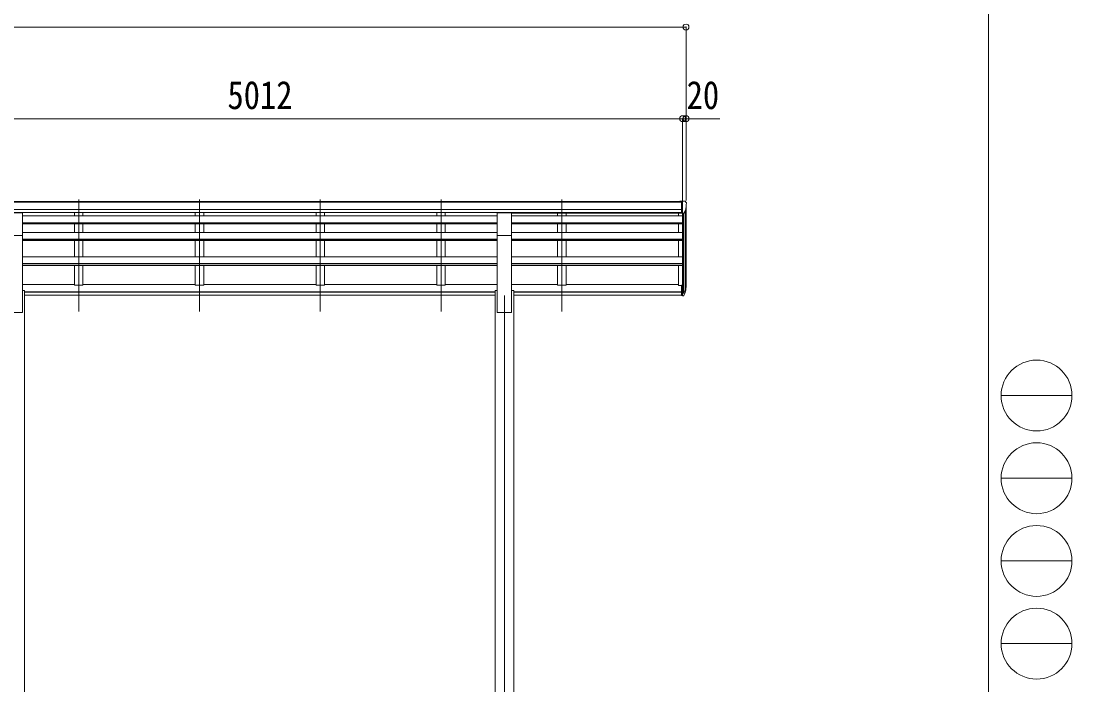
# Model space of a CAD drawing. Units: millimetres at full size. Extents: x -9783 to 9892, y -6828 to 6752.
# Drawn here: x 3662 to 9892, y -2978 to 956 of the extents above; entities that cross this region are included whole.
import ezdxf
from ezdxf.enums import TextEntityAlignment as Align

# ---------------------------------------------------------------- set-up
doc = ezdxf.new("R2010")
doc.units = ezdxf.units.MM
doc.header["$LTSCALE"] = 35
doc.header["$PDMODE"] = 32
doc.header["$PDSIZE"] = 35
for name, color, linetype, lineweight in [('0-1_本体', 4, 'Continuous', 9), ('0-2_部品', 7, 'Continuous', 9), ('0-8_PARTS2', 2, 'Continuous', 9), ('0-A_寸法', 6, 'Continuous', 9), ('F-0_240', 7, 'Continuous', 9)]:
    doc.layers.add(name, color=color, linetype=linetype, lineweight=lineweight)
doc.styles.add('ＭＳ ゴシック', font='')
doc.styles.get('ＭＳ ゴシック').set_extended_font_data('MS Gothic')

msp = doc.modelspace()

# ---------------------------------------------------------------- linework, layer by layer
at = {"layer": '0-1_本体'}
for p, q in [((7577.12, -112.5), (2588.12, -112.5)), ((7577.12, -117.86), (2588.12, -117.86)), ((7577.12, -161.37), (2578.12, -161.38)), ((7577.12, -179.05), (2578.12, -179.05)), ((3978.62, -181.5), (3978.62, -197.28)), ((4028.62, -181.5), (4028.62, -197.28)), ((4694.62, -181.5), (4694.62, -197.28)), ((4744.62, -181.5), (4744.62, -197.28)), ((5410.62, -181.5), (5410.62, -197.28)), ((5460.62, -181.5), (5460.62, -197.28)), ((6126.62, -181.5), (6126.62, -197.28)), ((6176.62, -181.5), (6176.62, -197.28)), ((6570.12, -181.42), (7577.12, -181.42)), ((6842.62, -181.5), (6842.62, -197.28)), ((6892.62, -181.5), (6892.62, -197.28)), ((7558.62, -197.28), (7558.62, -181.42)), ((7583.62, -182.88), (7583.62, -609.48)), ((7589.62, -183.41), (7589.62, -653.92)), ((7599.34, -168.05), (7599.34, -635.92)), ((7603.62, -611.65), (7603.62, -149.25)), ((3670.12, -197.28), (6485.12, -197.28)), ((6485.12, -238.98), (3670.12, -238.98)), ((6485.12, -240.67), (3670.12, -240.67)), ((6485.12, -245.07), (3670.12, -245.07)), ((3978.62, -245.07), (3978.62, -296.05)), ((4028.62, -245.07), (4028.62, -296.05)), ((4694.62, -245.07), (4694.62, -296.05)), ((4744.62, -245.07), (4744.62, -296.05)), ((5410.62, -245.07), (5410.62, -296.05)), ((5460.62, -245.07), (5460.62, -296.05)), ((6126.62, -245.07), (6126.62, -296.05)), ((6176.62, -245.07), (6176.62, -296.05)), ((6570.12, -197.28), (7583.62, -197.28)), ((7583.62, -238.98), (6570.12, -238.98)), ((7583.62, -240.67), (6570.12, -240.67)), ((7583.62, -245.07), (6570.12, -245.07)), ((6842.62, -245.07), (6842.62, -296.05)), ((6892.62, -245.07), (6892.62, -296.05)), ((7558.62, -296.06), (7558.62, -245.07)), ((7558.62, -251.25), (7558.62, -245.49)), ((6485.12, -296.06), (3670.12, -296.06)), ((7583.62, -296.06), (6570.12, -296.06)), ((3670.12, -770.92), (3670.12, -315.29)), ((6485.12, -336.71), (3670.12, -336.71)), ((6485.12, -338.4), (3670.12, -338.4)), ((6485.12, -345.12), (3670.12, -345.12)), ((3978.62, -345.11), (3978.62, -441.79)), ((4028.62, -345.11), (4028.62, -441.79)), ((4694.62, -345.11), (4694.62, -441.79)), ((4744.62, -345.11), (4744.62, -441.79)), ((5410.62, -345.11), (5410.62, -441.79)), ((5460.62, -345.11), (5460.62, -441.79)), ((6126.62, -345.11), (6126.62, -441.79)), ((6176.62, -345.11), (6176.62, -441.79)), ((6485.12, -770.92), (6485.12, -315.29)), ((6570.12, -770.92), (6570.12, -315.29)), ((7583.62, -336.71), (6570.12, -336.71)), ((7583.62, -338.4), (6570.12, -338.4)), ((7583.46, -345.12), (6570.12, -345.12)), ((6842.62, -345.11), (6842.62, -441.79)), ((6892.62, -345.11), (6892.62, -441.79)), ((7558.62, -442.21), (7558.62, -345.52)), ((6485.12, -441.79), (3670.12, -441.79)), ((3670.12, -481.26), (6485.12, -481.26)), ((3670.12, -482.94), (6485.12, -482.94)), ((3670.12, -491.98), (6485.12, -491.98)), ((3978.62, -491.98), (3978.62, -609.9)), ((4028.62, -491.98), (4028.62, -609.9)), ((4694.62, -491.98), (4694.62, -609.9)), ((4744.62, -491.98), (4744.62, -609.9)), ((5410.62, -491.98), (5410.62, -609.9)), ((5460.62, -491.98), (5460.62, -609.9)), ((7583.62, -441.79), (6570.12, -441.79)), ((6570.12, -481.26), (7583.62, -481.26)), ((6570.12, -482.94), (7583.62, -482.94)), ((6570.12, -491.98), (7583.62, -491.98)), ((6842.62, -491.98), (6842.62, -609.9)), ((6892.62, -491.98), (6892.62, -609.9)), ((7558.62, -610.31), (7558.62, -492.39)), ((3978.62, -605.1), (3670.12, -605.1)), ((4028.62, -609.9), (3978.62, -609.9)), ((4694.62, -605.1), (4028.62, -605.1)), ((4744.62, -609.9), (4694.62, -609.9)), ((5410.62, -605.1), (4744.62, -605.1)), ((5460.62, -609.9), (5410.62, -609.9)), ((6126.62, -605.1), (5460.62, -605.1)), ((6176.62, -609.9), (6126.62, -609.9)), ((6485.12, -605.1), (6176.62, -605.1)), ((6842.62, -605.1), (6570.12, -605.1)), ((6842.62, -605.1), (6842.62, -609.9)), ((6892.62, -609.9), (6842.62, -609.9)), ((6892.62, -605.1), (6892.62, -609.9)), ((7558.62, -605.1), (6892.62, -605.1)), ((7577.12, -610.31), (7558.62, -610.31)), ((3682.62, -640.92), (3670.12, -640.92)), ((3682.62, -640.92), (3682.62, -4120.92)), ((6472.62, -649.4), (3682.62, -649.4)), ((6472.62, -650.78), (3682.62, -650.78)), ((6472.62, -667.96), (3682.62, -667.96)), ((6485.12, -640.92), (6472.62, -640.92)), ((6472.62, -640.92), (6472.62, -4120.92)), ((6582.62, -640.92), (6570.12, -640.92)), ((6582.62, -640.92), (6582.62, -4120.92)), ((7577.12, -649.4), (6582.62, -649.4)), ((7577.12, -650.78), (6582.62, -650.78)), ((7577.12, -667.96), (6582.62, -667.96)), ((3670.12, -770.92), (3585.12, -770.92)), ((6570.12, -770.92), (6485.12, -770.92))]:
    msp.add_line(p, q, dxfattribs=at)
for points in [[(6126.62, -491.98), (6126.62, -605.1), (6126.62, -609.9)], [(6176.62, -491.98), (6176.62, -605.1), (6176.62, -609.9)]]:
    msp.add_lwpolyline(points, dxfattribs=at)
at = {"layer": '0-2_部品'}
for p, q in [((7577.12, -110.9), (7567.12, -110.98)), ((7567.12, -112.5), (7567.12, -110.98)), ((7577.12, -182.88), (7577.12, -110.9)), ((7595.62, -110.9), (7577.12, -110.9)), ((7583.62, -183.88), (7583.62, -110.9)), ((7595.62, -110.9), (7597.95, -111.04)), ((7598.71, -111.46), (7602.78, -117.27)), ((7605.62, -120.27), (7605.62, -120.9)), ((3670.12, -181.13), (3585.12, -181.13)), ((3670.12, -315.29), (3670.12, -181.13)), ((6570.12, -181.13), (6485.12, -181.13)), ((6485.12, -315.29), (6485.12, -181.13)), ((6570.12, -315.29), (6570.12, -181.13)), ((7577.12, -182.88), (7583.62, -182.88)), ((7583.62, -183.88), (7588.83, -183.56)), ((7591.25, -182.07), (7600.52, -166)), ((3670.12, -315.29), (3585.12, -315.29)), ((6570.12, -315.29), (6485.12, -315.29)), ((7577.12, -609.48), (7577.12, -670.55)), ((7577.12, -609.48), (7583.62, -609.48)), ((7583.62, -609.48), (7583.62, -671.37)), ((7577.12, -647.79), (7583.62, -647.79)), ((7577.12, -653.19), (7583.62, -653.19)), ((7577.12, -670.55), (7583.62, -670.55)), ((7583.62, -654.19), (7588.76, -654.19)), ((7583.62, -656.19), (7588.47, -656.19)), ((7583.62, -671.37), (7588.47, -671.37)), ((7590.05, -653.44), (7599.81, -635.03)), ((7601.23, -635.52), (7591.06, -654.69)), ((7598.64, -652.38), (7591.06, -669.87))]:
    msp.add_line(p, q, dxfattribs=at)
for centre, radius, start, end in [((7597.89, -112.04), 1, 35, 86.5), ((7403.62, -120.9), 202, 347.09739, 0), ((7602.62, -120.27), 3, 0, 87), ((7588.65, -180.57), 3, 273.5, 330), ((7515.67, -609.08), 88.05, 342.78929, 2.77608), ((7514.96, -613.35), 89.07, 345.58812, 5.50424), ((7588.47, -653.19), 3, 270, 330), ((7588.47, -668.37), 3, 270, 330), ((7588.76, -652.69), 1.5, 270, 330), ((7470.4, -616.3), 133.22, 344.28698, 356.72013)]:
    msp.add_arc(centre, radius, start, end, dxfattribs=at)
at = {"layer": '0-8_PARTS2'}
for p, q in [((4003.62, -764.72), (4003.62, -102.19)), ((4719.62, -764.72), (4719.62, -102.19)), ((5435.62, -764.72), (5435.62, -102.19)), ((6151.62, -764.72), (6151.62, -102.19)), ((6867.62, -764.72), (6867.62, -102.19)), ((6527.62, -670.93), (6527.62, -4220.92))]:
    msp.add_line(p, q, dxfattribs=at)
at = {"layer": '0-A_寸法'}
for p, q in [((-2460.38, 920.24), (7603.62, 920.24)), ((7603.62, 920.24), (7603.62, -106.74)), ((7583.62, 377.43), (2571.62, 377.43)), ((7583.62, 377.43), (7583.62, -106.74)), ((7583.62, 377.43), (7583.62, -106.74)), ((7583.62, 377.43), (7603.62, 377.43)), ((7603.62, 377.43), (7803.62, 377.43)), ((7603.62, 377.43), (7603.62, -106.74))]:
    msp.add_line(p, q, dxfattribs=at)
for p in [(7603.62, 920.24), (7583.62, 377.43), (7603.62, 377.43)]:
    msp.add_point(p, dxfattribs=at)
at = {"layer": 'F-0_240', "color": 5}
msp.add_line((9396.97, 6751.9), (9396.97, -6828.1), dxfattribs=at)
at = {"layer": 'F-0_240', "color": 4}
for p, q in [((9471.77, -1263.1), (9891.77, -1263.1)), ((9471.77, -1753.1), (9891.77, -1753.1)), ((9471.77, -2243.1), (9891.77, -2243.1)), ((9471.77, -2733.1), (9891.77, -2733.1))]:
    msp.add_line(p, q, dxfattribs=at)
for centre in [(9681.77, -1263.1), (9681.77, -1753.1), (9681.77, -2243.1), (9681.77, -2733.1)]:
    msp.add_circle(centre, 210, dxfattribs=at)

# ---------------------------------------------------------------- texts
at = {"layer": '0-A_寸法', "color": 7, "style": 'ＭＳ ゴシック', "width": 0.85}
for s, p in [('5012', (4885.12, 384.43)), ('20', (7607.37, 384.43))]:
    msp.add_text(s, height=166.8, dxfattribs=at).set_placement(p, align=Align.BOTTOM_LEFT)

doc.saveas('drawing.dxf')
